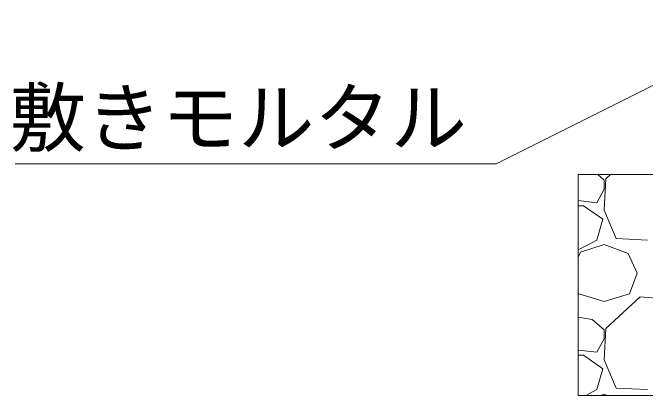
# Model space of a CAD drawing. Units: millimetres at full size; details may follow other scales. Extents: x 131935 to 135895, y 49480 to 55368.
# Drawn here: x 133140.5 to 133570.7, y 53393.3 to 53653.3 of the extents above; entities that cross this region are included whole.
import ezdxf
from ezdxf.enums import TextEntityAlignment as Align

# ---------------------------------------------------------------- set-up
doc = ezdxf.new("R2010")
doc.units = ezdxf.units.MM
doc.header["$LTSCALE"] = 30
for name, color, linetype, lineweight in [('ハッチング_基礎', 150, 'Continuous', 9), ('引出線', 4, 'Continuous', 9), ('舗装・基礎', 3, 'Continuous', 13)]:
    doc.layers.add(name, color=color, linetype=linetype, lineweight=lineweight)
doc.styles.add('ＭＳ ゴシック', font='')
doc.styles.get('ＭＳ ゴシック').set_extended_font_data('MS Gothic')

msp = doc.modelspace()

# ---------------------------------------------------------------- linework, layer by layer
at = {"layer": 'ハッチング_基礎'}
for p, q in [((133542.8, 53539.44), (133538.35, 53543.34)), ((133546.97, 53543.34), (133543.82, 53540.46)), ((133543.82, 53540.46), (133542.8, 53519.12)), ((133542.8, 53533.34), (133542.8, 53539.44)), ((133537.72, 53524.2), (133542.8, 53533.34)), ((133525.08, 53525.72), (133537.72, 53524.2)), ((133525.08, 53522.17), (133528.58, 53522.17)), ((133528.58, 53522.17), (133541.78, 53513.02)), ((133542.8, 53519.12), (133550.93, 53499.82)), ((133541.78, 53513.02), (133537.72, 53498.8)), ((133537.72, 53498.8), (133525.08, 53492.18)), ((133550.93, 53499.82), (133572.26, 53498.8)), ((133526.54, 53490.67), (133542.8, 53495.75)), ((133542.8, 53495.75), (133559.06, 53489.66)), ((133525.08, 53487.25), (133526.54, 53490.67)), ((133559.06, 53489.66), (133565.15, 53476.45)), ((133560.07, 53462.22), (133565.15, 53476.45)), ((133525.08, 53463.28), (133525.53, 53462.22)), ((133525.53, 53462.22), (133542.8, 53457.14)), ((133542.8, 53457.14), (133560.07, 53462.22)), ((133567.18, 53460.19), (133543.82, 53438.86)), ((133591.57, 53458.16), (133567.18, 53460.19)), ((133534.67, 53444.95), (133525.08, 53446.39)), ((133542.8, 53437.84), (133534.67, 53444.95)), ((133543.82, 53438.86), (133542.8, 53417.52)), ((133542.8, 53431.74), (133542.8, 53437.84)), ((133537.72, 53422.6), (133542.8, 53431.74)), ((133525.08, 53424.12), (133537.72, 53422.6)), ((133525.08, 53420.57), (133528.58, 53420.57)), ((133528.58, 53420.57), (133541.78, 53411.42)), ((133542.8, 53417.52), (133550.93, 53398.22)), ((133541.78, 53411.42), (133537.72, 53397.2)), ((133537.72, 53397.2), (133530.34, 53393.34)), ((133550.93, 53398.22), (133572.26, 53397.2)), ((133540.19, 53393.34), (133542.8, 53394.15)), ((133542.8, 53394.15), (133544.97, 53393.34))]:
    msp.add_line(p, q, dxfattribs=at)
at = {"layer": '引出線'}
msp.add_lwpolyline([(133675.07, 53653.34), (133469.3, 53550.53), (133142.09, 53550.53)], dxfattribs=at)
at = {"layer": '舗装・基礎'}
for p, q in [((134305.08, 53543.34), (133525.08, 53543.34)), ((133525.08, 53393.34), (133525.08, 53543.34)), ((134305.08, 53393.34), (133525.08, 53393.34))]:
    msp.add_line(p, q, dxfattribs=at)

# ---------------------------------------------------------------- texts
at = {"layer": '引出線', "style": 'ＭＳ ゴシック'}
msp.add_text('敷きモルタル', height=37.98, dxfattribs=at).set_placement((133449.3, 53600.97), align=Align.TOP_RIGHT)

doc.saveas('drawing.dxf')
